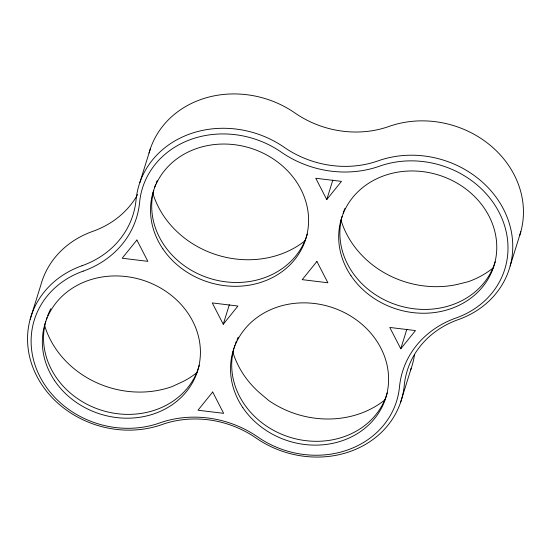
<?xml version="1.0" encoding="UTF-8"?>
<svg xmlns="http://www.w3.org/2000/svg" width="551" height="551" viewBox="0 0 551 551"><rect width="100%" height="100%" fill="white"/><g stroke="black" fill="none" stroke-linecap="round" stroke-linejoin="round"><path stroke-width="0.83" d="M30.16 319.332L40.857 284.984A95.392 83.91 17.3 0 1 92.678 231.399A95.392 83.91 17.3 0 0 137.66 194.531M139.816 182.65L150.513 148.302M223.251 324.25L237.936 306.046L212.266 302.926L223.251 324.25L229.319 304.758M326.757 199.579L341.448 181.375L315.771 178.255L326.757 199.579L332.825 180.087M400.777 348.769L415.468 330.566L389.791 327.452L400.777 348.769L406.852 329.278M400.487 402.698L411.184 368.35M510.143 266.016L520.84 231.668M414.538 354.52A95.392 83.91 17.3 0 1 410.33 370.699M149.032 153.082A95.392 83.91 17.3 0 1 294.937 112.976A95.392 83.91 17.3 0 0 389.02 126.441A95.392 83.91 17.3 0 1 490.576 145.595A95.392 83.91 17.3 0 1 519.6 235.745M340.938 219.904A92.871 81.693 17.3 0 0 456.82 284.55L468.254 281.699A92.63 81.486 17.3 0 0 493.51 267.655M232.846 352.061A92.871 81.693 17.3 0 0 258.991 392.291L268.723 400.515A92.63 81.486 17.3 0 0 385.507 399.406M196.948 372.6A92.871 81.693 17.3 0 1 183.228 381.45L171.912 386.657A92.63 81.486 17.3 0 1 44.486 325.035M305.681 240.257A92.871 81.693 17.3 0 1 152.792 193.07M495.218 261.801A79.847 70.239 17.3 0 1 399.206 305.702A79.847 70.239 17.3 0 1 342.137 216.385M343.128 213.161A79.847 70.239 17.3 0 1 344.967 208.388M199.352 365.148A79.847 70.239 17.3 0 1 103.781 410.929A79.847 70.239 17.3 0 1 45.795 321.35M46.27 319.732A79.847 70.239 17.3 0 1 47.069 317.314M47.655 315.716A79.847 70.239 17.3 0 1 50.844 308.739M307.293 234.065A79.847 70.239 17.3 0 1 211.956 279.04A79.847 70.239 17.3 0 1 153.75 190.274M154.693 187.037A79.847 70.239 17.3 0 1 155.527 184.626M156.14 183.035A79.847 70.239 17.3 0 1 157.138 180.68M387.291 392.884A79.847 70.239 17.3 0 1 291.493 437.728A79.847 70.239 17.3 0 1 233.968 348.273M234.196 347.467A79.847 70.239 17.3 0 1 234.96 345.05M235.525 343.445A79.847 70.239 17.3 0 1 236.455 341.062M237.137 339.499A79.847 70.239 17.3 0 1 238.232 337.184M136.875 240.029L122.184 258.233L147.861 261.346L136.875 240.029M316.908 261.45L302.217 279.653L327.893 282.773L316.908 261.45M212.672 392.016L197.988 410.226L223.665 413.34L212.672 392.016M81.982 265.747A95.392 83.91 17.3 0 0 136.069 199.799A95.392 83.91 17.3 0 1 284.233 147.324A95.392 83.91 17.3 0 0 378.323 160.789A95.392 83.91 17.3 0 1 503.869 209.897A95.392 83.91 17.3 0 1 458.322 319.601A95.392 83.91 17.3 0 0 404.234 385.548A95.392 83.91 17.3 0 1 256.063 438.024A95.392 83.91 17.3 0 0 161.98 424.559A95.392 83.91 17.3 0 1 36.435 375.451A95.392 83.91 17.3 0 1 81.982 265.747M83.146 271.154A99.6 87.609 17.3 0 0 139.617 202.307A91.191 80.219 17.3 0 1 281.258 152.138A99.6 87.609 17.3 0 0 379.487 166.195A91.191 80.219 17.3 0 1 499.502 213.141A91.191 80.219 17.3 0 1 455.966 318.017A99.6 87.609 17.3 0 0 399.496 386.864A91.191 80.219 17.3 0 1 257.854 437.033A99.6 87.609 17.3 0 0 159.625 422.975A91.191 80.219 17.3 0 1 39.61 376.023A91.191 80.219 17.3 0 1 83.146 271.154M242.819 407.637A79.847 70.239 17.3 0 0 379.605 411.452A79.847 70.239 17.3 0 0 306.246 302.885A79.847 70.239 17.3 0 0 242.819 407.637M162.821 248.818A79.847 70.239 17.3 0 0 299.606 252.633A79.847 70.239 17.3 0 0 226.247 144.073A79.847 70.239 17.3 0 0 162.821 248.818M54.645 380.707A79.847 70.239 17.3 0 0 191.431 384.522A79.847 70.239 17.3 0 0 118.072 275.961A79.847 70.239 17.3 0 0 54.645 380.707M350.987 275.748A79.847 70.239 17.3 0 0 487.78 279.564A79.847 70.239 17.3 0 0 414.414 170.996A79.847 70.239 17.3 0 0 350.987 275.748"/></g></svg>
